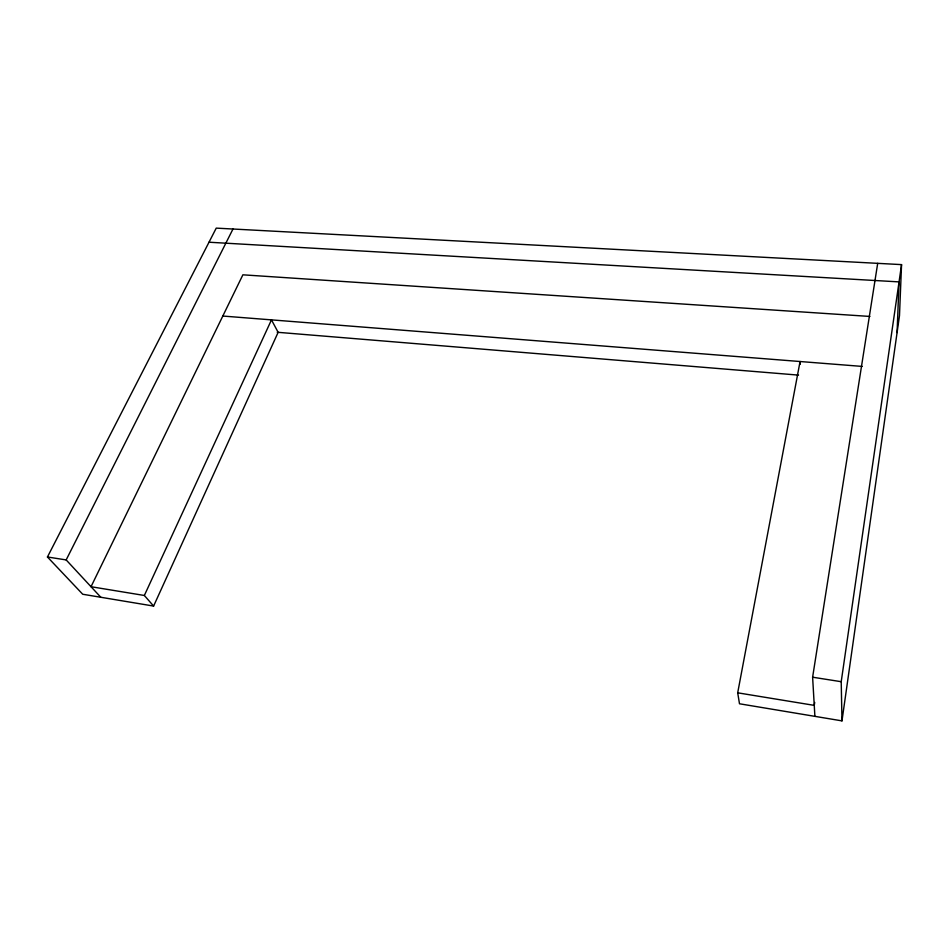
<?xml version="1.0" encoding="UTF-8"?>
<svg xmlns="http://www.w3.org/2000/svg" width="949" height="949" viewBox="0 0 949 949"><rect width="100%" height="100%" fill="white"/><g stroke="black" fill="none" stroke-linecap="round" stroke-linejoin="round"><path stroke-width="1.42" d="M897.078 332.589L899.047 281.889L209.017 242.22M153.608 606.067L144.355 595.474L271.473 319.872L278.14 332.328L153.608 606.067L82.717 594.252L47.45 556.992L216.242 228.128L901.55 264.617L899.486 315.649L841.977 720.872L739.496 703.778L737.693 692.817L800.066 361.51L800.209 364.274M841.977 720.872L841.217 681.702L901.55 264.617M814.716 702.45L814.254 705.368L737.693 692.817M814.894 716.353L812.617 677.206L877.695 263.348M100.808 597.265L66.169 559.922L232.98 229.029M869.925 316.444L242.885 274.819L91.021 586.719L144.355 595.474M222.825 316.041L862.285 366.421M277.203 332.257L798.536 375.116M47.45 556.992L66.169 559.922M812.617 677.206L841.217 681.702"/></g></svg>
